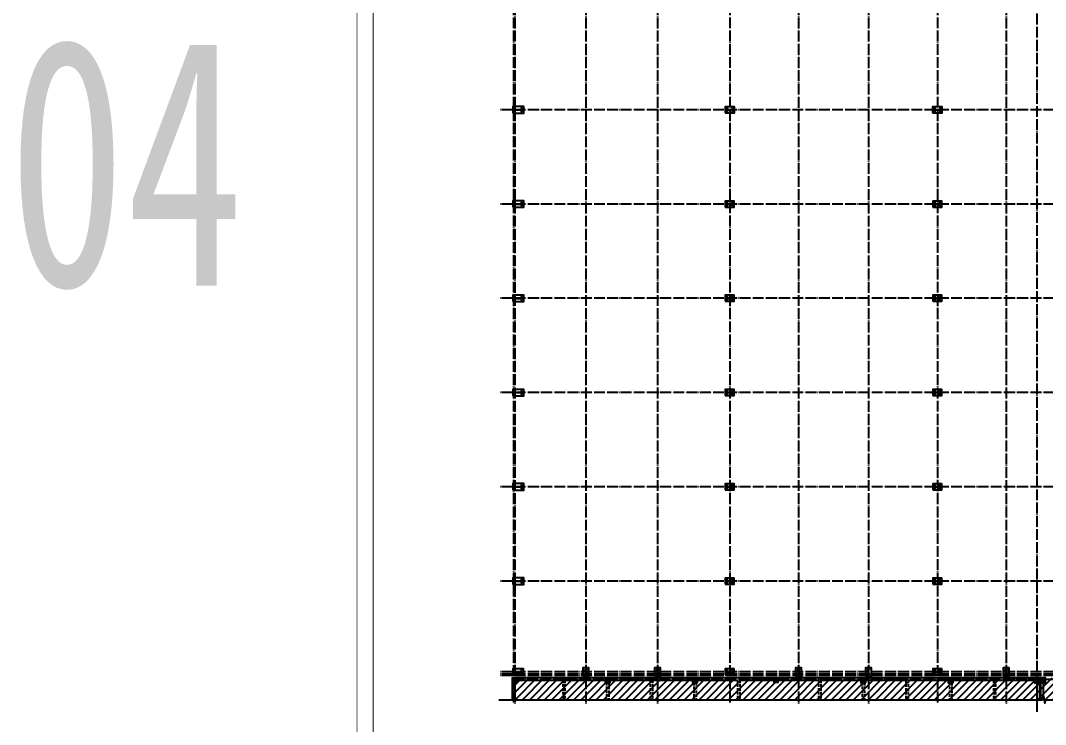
# Model space of a CAD drawing. Extents: x 447413 to 2975780, y -1432727 to 1301644.
# Drawn here: x 2222962 to 2316756, y 292945 to 357394 of the extents above; entities that cross this region are included whole.
import ezdxf

# ---------------------------------------------------------------- set-up
doc = ezdxf.new("R2010")
doc.units = 0
doc.header["$LTSCALE"] = 1000
doc.header["$MEASUREMENT"] = 0
doc.linetypes.add('DASH', pattern=[0.35, 0.25, -0.1])
doc.linetypes.add('DOTE', pattern=[2.42, 2, -0.2, 0.02, -0.2])
for name, color, linetype in [('3T_WOOD', 21, 'Continuous'), ('COLUMN', 9, 'Continuous'), ('DIM_SYMB', 3, 'Continuous'), ('DOTE', 1, 'Continuous'), ('PUB_HATCH', 8, 'Continuous'), ('图框', 253, 'Continuous'), ('图纸编号', 6, 'Continuous'), ('柱子', 3, 'Continuous'), ('短柱', 106, 'Continuous')]:
    doc.layers.add(name, color=color, linetype=linetype)
doc.layers.add('WALL', color=140, linetype='Continuous', lineweight=25)
doc.styles.add('宋体', font='', dxfattribs={"height": 35})
doc.styles.get('宋体').set_extended_font_data('SimSun')

# ---------------------------------------------------------------- blocks, each defined once
blk = doc.blocks.new('A$C6B0021A6')
at = {"layer": '图框', "color": 2, "const_width": 40, "elevation": -84000}
blk.add_lwpolyline([(20, 84120), (118920, 84120), (118920, 20), (20, 20)], close=True, dxfattribs=at)
at = {"layer": '图框', "color": 153, "const_width": 58, "elevation": -84000}
blk.add_lwpolyline([(111420, 1020), (2520, 1020), (2520, 83120), (111420, 83120)], close=True, dxfattribs=at)
blk = doc.blocks.new('_FZH')
blk.add_lwpolyline([(-0.5, -0.5), (0.5, -0.5), (0.5, 0.5), (-0.5, 0.5)], close=True)
at = {"layer": 'PUB_HATCH'}
blk.add_solid([(-0.5, -0.5), (0.5, -0.5), (-0.5, 0.5), (0.5, 0.5)], dxfattribs=at)

msp = doc.modelspace()

# ---------------------------------------------------------------- hatches: boundary and pattern name
at = {"layer": 'PUB_HATCH'}
h = msp.add_hatch(dxfattribs=at)
h.set_pattern_fill('ANSI31', color=256, scale=300, style=0)
h.set_pattern_definition([(45, (2031895.8, 363992.3), (-336.7596, 336.7596), [])])
h.paths.add_polyline_path([(2363985.8, 297209.4), (2267966.1, 297209.4), (2267966.1, 295241.1), (2363985.8, 295241.1)])

# ---------------------------------------------------------------- linework, layer by layer
at = {"layer": '3T_WOOD', "linetype": 'DASH'}
for p, q in [((2272586.1, 296979.4, 126000), (2272586.1, 295214.4, 126000)), ((2272786.1, 296979.4, 126000), (2272786.1, 295214.4, 126000)), ((2276586.1, 296769.4, 126000), (2276586.1, 295214.4, 126000)), ((2276786.1, 296769.4, 126000), (2276786.1, 295214.4, 126000)), ((2280586.1, 296979.4, 126000), (2280586.1, 295214.4, 126000)), ((2280786.1, 296979.4, 126000), (2280786.1, 295214.4, 126000)), ((2284586.1, 296769.4, 126000), (2284586.1, 295214.4, 126000)), ((2284786.1, 296769.4, 126000), (2284786.1, 295214.4, 126000)), ((2288586.1, 296979.4, 126000), (2288586.1, 295214.4, 126000)), ((2288786.1, 296979.4, 126000), (2288786.1, 295214.4, 126000)), ((2295986.1, 296979.4, 126000), (2295986.1, 295214.4, 126000)), ((2296186.1, 296979.4, 126000), (2296186.1, 295214.4, 126000)), ((2299986.1, 296769.4, 126000), (2299986.1, 295214.4, 126000)), ((2300186.1, 296769.4, 126000), (2300186.1, 295214.4, 126000)), ((2303986.1, 296979.4, 126000), (2303986.1, 295214.4, 126000)), ((2304186.1, 296979.4, 126000), (2304186.1, 295214.4, 126000)), ((2307986.1, 296769.4, 126000), (2307986.1, 295214.4, 126000)), ((2308186.1, 296769.4, 126000), (2308186.1, 295214.4, 126000)), ((2311986.1, 296979.4, 126000), (2311986.1, 295214.4, 126000)), ((2312186.1, 296979.4, 126000), (2312186.1, 295214.4, 126000)), ((2272786.1, 295214.4, 126000), (2272586.1, 295214.4, 126000)), ((2276786.1, 295214.4, 126000), (2276586.1, 295214.4, 126000)), ((2280786.1, 295214.4, 126000), (2280586.1, 295214.4, 126000)), ((2284786.1, 295214.4, 126000), (2284586.1, 295214.4, 126000)), ((2288786.1, 295214.4, 126000), (2288586.1, 295214.4, 126000)), ((2296186.1, 295214.4, 126000), (2295986.1, 295214.4, 126000)), ((2300186.1, 295214.4, 126000), (2299986.1, 295214.4, 126000)), ((2304186.1, 295214.4, 126000), (2303986.1, 295214.4, 126000)), ((2308186.1, 295214.4, 126000), (2307986.1, 295214.4, 126000)), ((2312186.1, 295214.4, 126000), (2311986.1, 295214.4, 126000))]:
    msp.add_line(p, q, dxfattribs=at)
at = {"layer": 'DIM_SYMB', "elevation": 126000}
msp.add_lwpolyline([(2266739.9, 295214.4), (2316459.1, 295214.4), (2316573.7, 295529.4), (2316684.8, 294899.4), (2316796.6, 295214.4), (2366515.7, 295214.4)], dxfattribs=at)
at = {"layer": 'DOTE', "color": 8, "linetype": 'DOTE', "ltscale": 0.5}
for p, q in [((2268086.1, 415760.2, 126000), (2268086.1, 294772.8, 126000)), ((2287865.8, 415760.2, 126000), (2287865.8, 294772.8, 126000)), ((2306865.8, 415760.2, 126000), (2306865.8, 294772.8, 126000)), ((2367195, 340589.4, 126000), (2266776.3, 340589.4, 126000)), ((2367195, 331959.4, 126000), (2266776.3, 331959.4, 126000)), ((2367195, 323329.4, 126000), (2266776.3, 323329.4, 126000)), ((2367195, 314699.4, 126000), (2266776.3, 314699.4, 126000)), ((2367195, 306069.4, 126000), (2266776.3, 306069.4, 126000)), ((2367195, 297759.4, 126000), (2266776.3, 297759.4, 126000)), ((2367195, 297439.4, 126000), (2266776.3, 297439.4, 126000)), ((2268086.1, 297089.5, 126000), (2268086.1, 295241.1, 126000))]:
    msp.add_line(p, q, dxfattribs=at)
at = {"layer": 'DOTE', "linetype": 'DOTE', "ltscale": 0.5}
for p, q in [((2315985.9, 294111.9, 126000), (2315985.9, 416150.5, 126000)), ((2367195, 349219, 126000), (2266776.3, 349219, 126000)), ((2367195, 297559.4, 126000), (2266776.3, 297559.4, 126000))]:
    msp.add_line(p, q, dxfattribs=at)
at = {"layer": 'DOTE', "linetype": 'DOTE', "ltscale": 0.5, "elevation": 126000}
msp.add_lwpolyline([(2268206.1, 415752.7), (2268206.1, 294766.8)], dxfattribs=at)
at = {"layer": 'DOTE', "color": 8, "linetype": 'DOTE', "ltscale": 0.5, "elevation": 126000}
for points in [[(2274706.1, 415752.7), (2274706.1, 294766.8)], [(2281266.1, 415752.7), (2281266.1, 294766.8)], [(2294166.1, 415752.7), (2294166.1, 294766.8)], [(2300566.1, 415752.7), (2300566.1, 294766.8)], [(2313166.1, 415752.7), (2313166.1, 294766.8)], [(2268086.1, 297099.5), (2366515.7, 297099.5)]]:
    msp.add_lwpolyline(points, dxfattribs=at)
at = {"layer": 'WALL'}
for p, q in [((2267966.1, 296769.4, 126000), (2267966.1, 295214.4, 126000)), ((2268206.1, 296769.4, 126000), (2268206.1, 295214.4, 126000)), ((2272686.1, 297219.4, 126000), (2268416.1, 297219.4, 126000)), ((2272586.1, 296979.4, 126000), (2268416.1, 296979.4, 126000)), ((2276461.1, 297219.4, 126000), (2272686.1, 297219.4, 126000)), ((2276461.1, 296979.4, 126000), (2272786.1, 296979.4, 126000)), ((2280686.1, 297219.4, 126000), (2276911.1, 297219.4, 126000)), ((2280586.1, 296979.4, 126000), (2276911.1, 296979.4, 126000)), ((2284461.1, 297219.4, 126000), (2280686.1, 297219.4, 126000)), ((2284461.1, 296979.4, 126000), (2280786.1, 296979.4, 126000)), ((2288686.1, 297219.4, 126000), (2284911.1, 297219.4, 126000)), ((2288586.1, 296979.4, 126000), (2284911.1, 296979.4, 126000)), ((2291886, 297219.4, 126000), (2288686.1, 297219.4, 126000)), ((2291886, 296979.4, 126000), (2288786.1, 296979.4, 126000)), ((2296086.1, 297219.4, 126000), (2292286, 297219.4, 126000)), ((2295986.1, 296979.4, 126000), (2292286, 296979.4, 126000)), ((2299861.1, 297219.4, 126000), (2296086.1, 297219.4, 126000)), ((2299861.1, 296979.4, 126000), (2296186.1, 296979.4, 126000)), ((2304086.1, 297219.4, 126000), (2300311.1, 297219.4, 126000)), ((2303986.1, 296979.4, 126000), (2300311.1, 296979.4, 126000)), ((2307861.1, 297219.4, 126000), (2304086.1, 297219.4, 126000)), ((2307861.1, 296979.4, 126000), (2304186.1, 296979.4, 126000)), ((2312086.1, 297219.4, 126000), (2308311.1, 297219.4, 126000)), ((2311986.1, 296979.4, 126000), (2308311.1, 296979.4, 126000)), ((2315756.1, 297219.4, 126000), (2312086.1, 297219.4, 126000)), ((2315756.1, 296979.4, 126000), (2312186.1, 296979.4, 126000)), ((2315966.1, 296769.4, 126000), (2315966.1, 295214.4, 126000)), ((2316306.1, 297219.4, 126000), (2316206.1, 297219.4, 126000)), ((2316306.1, 296979.4, 126000), (2316206.1, 296979.4, 126000)), ((2316206.1, 296769.4, 126000), (2316206.1, 295214.4, 126000)), ((2316306.1, 296769.4, 126000), (2316306.1, 295214.4, 126000)), ((2316546.1, 296769.4, 126000), (2316546.1, 295214.4, 126000)), ((2268206.1, 295214.4, 126000), (2267966.1, 295214.4, 126000)), ((2316206.1, 295214.4, 126000), (2315966.1, 295214.4, 126000)), ((2316546.1, 295214.4, 126000), (2316306.1, 295214.4, 126000))]:
    msp.add_line(p, q, dxfattribs=at)
at = {"layer": '柱子', "color": 6, "ltscale": 100, "elevation": 126000}
for points in [[(2268792.1, 349223), (2268220.1, 349223), (2268220.1, 349394), (2268206.1, 349394), (2268206.1, 349044), (2268220.1, 349044), (2268220.1, 349215), (2268792.1, 349215), (2268792.1, 349044), (2268806.1, 349044), (2268806.1, 349394), (2268792.1, 349394)], [(2288101.8, 349223), (2287629.8, 349223), (2287629.8, 349394), (2287615.8, 349394), (2287615.8, 349044), (2287629.8, 349044), (2287629.8, 349215), (2288101.8, 349215), (2288101.8, 349044), (2288115.8, 349044), (2288115.8, 349394), (2288101.8, 349394)], [(2307101.8, 349223), (2306629.8, 349223), (2306629.8, 349394), (2306615.8, 349394), (2306615.8, 349044), (2306629.8, 349044), (2306629.8, 349215), (2307101.8, 349215), (2307101.8, 349044), (2307115.8, 349044), (2307115.8, 349394), (2307101.8, 349394)], [(2268792.1, 340593.4), (2268220.1, 340593.4), (2268220.1, 340764.4), (2268206.1, 340764.4), (2268206.1, 340414.4), (2268220.1, 340414.4), (2268220.1, 340585.4), (2268792.1, 340585.4), (2268792.1, 340414.4), (2268806.1, 340414.4), (2268806.1, 340764.4), (2268792.1, 340764.4)], [(2288076.8, 340593.4), (2287654.8, 340593.4), (2287654.8, 340764.4), (2287640.8, 340764.4), (2287640.8, 340414.4), (2287654.8, 340414.4), (2287654.8, 340585.4), (2288076.8, 340585.4), (2288076.8, 340414.4), (2288090.8, 340414.4), (2288090.8, 340764.4), (2288076.8, 340764.4)], [(2307076.8, 340593.4), (2306654.8, 340593.4), (2306654.8, 340764.4), (2306640.8, 340764.4), (2306640.8, 340414.4), (2306654.8, 340414.4), (2306654.8, 340585.4), (2307076.8, 340585.4), (2307076.8, 340414.4), (2307090.8, 340414.4), (2307090.8, 340764.4), (2307076.8, 340764.4)], [(2268792.1, 331963.4), (2268220.1, 331963.4), (2268220.1, 332134.4), (2268206.1, 332134.4), (2268206.1, 331784.4), (2268220.1, 331784.4), (2268220.1, 331955.4), (2268792.1, 331955.4), (2268792.1, 331784.4), (2268806.1, 331784.4), (2268806.1, 332134.4), (2268792.1, 332134.4)], [(2288076.8, 331963.4), (2287654.8, 331963.4), (2287654.8, 332134.4), (2287640.8, 332134.4), (2287640.8, 331784.4), (2287654.8, 331784.4), (2287654.8, 331955.4), (2288076.8, 331955.4), (2288076.8, 331784.4), (2288090.8, 331784.4), (2288090.8, 332134.4), (2288076.8, 332134.4)], [(2307076.8, 331963.4), (2306654.8, 331963.4), (2306654.8, 332134.4), (2306640.8, 332134.4), (2306640.8, 331784.4), (2306654.8, 331784.4), (2306654.8, 331955.4), (2307076.8, 331955.4), (2307076.8, 331784.4), (2307090.8, 331784.4), (2307090.8, 332134.4), (2307076.8, 332134.4)], [(2268792.1, 323333.4), (2268220.1, 323333.4), (2268220.1, 323504.4), (2268206.1, 323504.4), (2268206.1, 323154.4), (2268220.1, 323154.4), (2268220.1, 323325.4), (2268792.1, 323325.4), (2268792.1, 323154.4), (2268806.1, 323154.4), (2268806.1, 323504.4), (2268792.1, 323504.4)], [(2288076.8, 323333.4), (2287654.8, 323333.4), (2287654.8, 323504.4), (2287640.8, 323504.4), (2287640.8, 323154.4), (2287654.8, 323154.4), (2287654.8, 323325.4), (2288076.8, 323325.4), (2288076.8, 323154.4), (2288090.8, 323154.4), (2288090.8, 323504.4), (2288076.8, 323504.4)], [(2307076.8, 323333.4), (2306654.8, 323333.4), (2306654.8, 323504.4), (2306640.8, 323504.4), (2306640.8, 323154.4), (2306654.8, 323154.4), (2306654.8, 323325.4), (2307076.8, 323325.4), (2307076.8, 323154.4), (2307090.8, 323154.4), (2307090.8, 323504.4), (2307076.8, 323504.4)], [(2268792.1, 314703.4), (2268220.1, 314703.4), (2268220.1, 314874.4), (2268206.1, 314874.4), (2268206.1, 314524.4), (2268220.1, 314524.4), (2268220.1, 314695.4), (2268792.1, 314695.4), (2268792.1, 314524.4), (2268806.1, 314524.4), (2268806.1, 314874.4), (2268792.1, 314874.4)], [(2288076.8, 314703.4), (2287654.8, 314703.4), (2287654.8, 314874.4), (2287640.8, 314874.4), (2287640.8, 314524.4), (2287654.8, 314524.4), (2287654.8, 314695.4), (2288076.8, 314695.4), (2288076.8, 314524.4), (2288090.8, 314524.4), (2288090.8, 314874.4), (2288076.8, 314874.4)], [(2307076.8, 314703.4), (2306654.8, 314703.4), (2306654.8, 314874.4), (2306640.8, 314874.4), (2306640.8, 314524.4), (2306654.8, 314524.4), (2306654.8, 314695.4), (2307076.8, 314695.4), (2307076.8, 314524.4), (2307090.8, 314524.4), (2307090.8, 314874.4), (2307076.8, 314874.4)], [(2268792.1, 306073.4), (2268220.1, 306073.4), (2268220.1, 306244.4), (2268206.1, 306244.4), (2268206.1, 305894.4), (2268220.1, 305894.4), (2268220.1, 306065.4), (2268792.1, 306065.4), (2268792.1, 305894.4), (2268806.1, 305894.4), (2268806.1, 306244.4), (2268792.1, 306244.4)], [(2288076.8, 306073.4), (2287654.8, 306073.4), (2287654.8, 306244.4), (2287640.8, 306244.4), (2287640.8, 305894.4), (2287654.8, 305894.4), (2287654.8, 306065.4), (2288076.8, 306065.4), (2288076.8, 305894.4), (2288090.8, 305894.4), (2288090.8, 306244.4), (2288076.8, 306244.4)], [(2307076.8, 306073.4), (2306654.8, 306073.4), (2306654.8, 306244.4), (2306640.8, 306244.4), (2306640.8, 305894.4), (2306654.8, 305894.4), (2306654.8, 306065.4), (2307076.8, 306065.4), (2307076.8, 305894.4), (2307090.8, 305894.4), (2307090.8, 306244.4), (2307076.8, 306244.4)], [(2268792.1, 297763.4), (2268220.1, 297763.4), (2268220.1, 297909.4), (2268206.1, 297909.4), (2268206.1, 297609.4), (2268220.1, 297609.4), (2268220.1, 297755.4), (2268792.1, 297755.4), (2268792.1, 297609.4), (2268806.1, 297609.4), (2268806.1, 297909.4), (2268792.1, 297909.4)], [(2288076.8, 297763.4), (2287654.8, 297763.4), (2287654.8, 297934.4), (2287640.8, 297934.4), (2287640.8, 297584.4), (2287654.8, 297584.4), (2287654.8, 297755.4), (2288076.8, 297755.4), (2288076.8, 297584.4), (2288090.8, 297584.4), (2288090.8, 297934.4), (2288076.8, 297934.4)], [(2307076.8, 297763.4), (2306654.8, 297763.4), (2306654.8, 297934.4), (2306640.8, 297934.4), (2306640.8, 297584.4), (2306654.8, 297584.4), (2306654.8, 297755.4), (2307076.8, 297755.4), (2307076.8, 297584.4), (2307090.8, 297584.4), (2307090.8, 297934.4), (2307076.8, 297934.4)]]:
    msp.add_lwpolyline(points, close=True, dxfattribs=at)
for points in [[(2274806.1, 297938.4), (2274806.1, 297959.4), (2274606.1, 297959.4), (2274606.1, 297938.4), (2274686.6, 297938.4, -0.4142136), (2274699.6, 297925.4), (2274699.6, 297593.4, -0.4142136), (2274686.6, 297580.4), (2274606.1, 297580.4), (2274606.1, 297559.4), (2274806.1, 297559.4), (2274806.1, 297580.4), (2274725.6, 297580.4, -0.4142136), (2274712.6, 297593.4), (2274712.6, 297925.4, -0.4142136), (2274725.6, 297938.4)], [(2281366.1, 297938.4), (2281366.1, 297959.4), (2281166.1, 297959.4), (2281166.1, 297938.4), (2281246.6, 297938.4, -0.4142136), (2281259.6, 297925.4), (2281259.6, 297593.4, -0.4142136), (2281246.6, 297580.4), (2281166.1, 297580.4), (2281166.1, 297559.4), (2281366.1, 297559.4), (2281366.1, 297580.4), (2281285.6, 297580.4, -0.4142136), (2281272.6, 297593.4), (2281272.6, 297925.4, -0.4142136), (2281285.6, 297938.4)], [(2294266.1, 297938.4), (2294266.1, 297959.4), (2294066.1, 297959.4), (2294066.1, 297938.4), (2294146.6, 297938.4, -0.4142136), (2294159.6, 297925.4), (2294159.6, 297593.4, -0.4142136), (2294146.6, 297580.4), (2294066.1, 297580.4), (2294066.1, 297559.4), (2294266.1, 297559.4), (2294266.1, 297580.4), (2294185.6, 297580.4, -0.4142136), (2294172.6, 297593.4), (2294172.6, 297925.4, -0.4142136), (2294185.6, 297938.4)], [(2300666.1, 297938.4), (2300666.1, 297959.4), (2300466.1, 297959.4), (2300466.1, 297938.4), (2300546.6, 297938.4, -0.4142136), (2300559.6, 297925.4), (2300559.6, 297593.4, -0.4142136), (2300546.6, 297580.4), (2300466.1, 297580.4), (2300466.1, 297559.4), (2300666.1, 297559.4), (2300666.1, 297580.4), (2300585.6, 297580.4, -0.4142136), (2300572.6, 297593.4), (2300572.6, 297925.4, -0.4142136), (2300585.6, 297938.4)], [(2313266.1, 297938.4), (2313266.1, 297959.4), (2313066.1, 297959.4), (2313066.1, 297938.4), (2313146.6, 297938.4, -0.4142136), (2313159.6, 297925.4), (2313159.6, 297593.4, -0.4142136), (2313146.6, 297580.4), (2313066.1, 297580.4), (2313066.1, 297559.4), (2313266.1, 297559.4), (2313266.1, 297580.4), (2313185.6, 297580.4, -0.4142136), (2313172.6, 297593.4), (2313172.6, 297925.4, -0.4142136), (2313185.6, 297938.4)]]:
    msp.add_lwpolyline(points, format="xyb", close=True, dxfattribs=at)
at = {"layer": '短柱', "color": 4, "elevation": 126000}
for points in [[(2268006.1, 348924), (2269006.1, 348924), (2269006.1, 349514), (2268006.1, 349514)], [(2287430.8, 348944), (2288300.8, 348944), (2288300.8, 349494), (2287430.8, 349494)], [(2306430.8, 348944), (2307300.8, 348944), (2307300.8, 349494), (2306430.8, 349494)], [(2268006.1, 340294.4), (2269006.1, 340294.4), (2269006.1, 340884.4), (2268006.1, 340884.4)], [(2287455.8, 340314.4), (2288275.8, 340314.4), (2288275.8, 340864.4), (2287455.8, 340864.4)], [(2306455.8, 340314.4), (2307275.8, 340314.4), (2307275.8, 340864.4), (2306455.8, 340864.4)], [(2268006.1, 331664.4), (2269006.1, 331664.4), (2269006.1, 332254.4), (2268006.1, 332254.4)], [(2287455.8, 331684.4), (2288275.8, 331684.4), (2288275.8, 332234.4), (2287455.8, 332234.4)], [(2306455.8, 331684.4), (2307275.8, 331684.4), (2307275.8, 332234.4), (2306455.8, 332234.4)], [(2268006.1, 323034.4), (2269006.1, 323034.4), (2269006.1, 323624.4), (2268006.1, 323624.4)], [(2287455.8, 323054.4), (2288275.8, 323054.4), (2288275.8, 323604.4), (2287455.8, 323604.4)], [(2306455.8, 323054.4), (2307275.8, 323054.4), (2307275.8, 323604.4), (2306455.8, 323604.4)], [(2268006.1, 314404.4), (2269006.1, 314404.4), (2269006.1, 314994.4), (2268006.1, 314994.4)], [(2287455.8, 314424.4), (2288275.8, 314424.4), (2288275.8, 314974.4), (2287455.8, 314974.4)], [(2306455.8, 314424.4), (2307275.8, 314424.4), (2307275.8, 314974.4), (2306455.8, 314974.4)], [(2268006.1, 305774.4), (2269006.1, 305774.4), (2269006.1, 306364.4), (2268006.1, 306364.4)], [(2287455.8, 305794.4), (2288275.8, 305794.4), (2288275.8, 306344.4), (2287455.8, 306344.4)], [(2306455.8, 305794.4), (2307275.8, 305794.4), (2307275.8, 306344.4), (2306455.8, 306344.4)], [(2268016.1, 297479.4), (2268996.1, 297479.4), (2268996.1, 298039.4), (2268016.1, 298039.4)], [(2274431.1, 297374.4), (2274981.1, 297374.4), (2274981.1, 298144.4), (2274431.1, 298144.4)], [(2280991.1, 297374.4), (2281541.1, 297374.4), (2281541.1, 298144.4), (2280991.1, 298144.4)], [(2287455.8, 297484.4), (2288275.8, 297484.4), (2288275.8, 298034.4), (2287455.8, 298034.4)], [(2293891.1, 297374.4), (2294441.1, 297374.4), (2294441.1, 298144.4), (2293891.1, 298144.4)], [(2300291.1, 297374.4), (2300841.1, 297374.4), (2300841.1, 298144.4), (2300291.1, 298144.4)], [(2306455.8, 297484.4), (2307275.8, 297484.4), (2307275.8, 298034.4), (2306455.8, 298034.4)], [(2312891.1, 297374.4), (2313441.1, 297374.4), (2313441.1, 298144.4), (2312891.1, 298144.4)]]:
    msp.add_lwpolyline(points, close=True, dxfattribs=at)

# ---------------------------------------------------------------- block references
at = {"xscale": 1.5, "yscale": 1.5, "zscale": 1.5, "rotation": 270}
msp.add_blockref('A$C6B0021A6', (2253712, 428769.5, 126000), dxfattribs=at)
at = {"layer": 'COLUMN'}
for p, xscale, yscale, zscale, rotation in [((2268191.1, 296994.4, 126000), 450, 450, 450, 90), ((2276686.1, 296994.4, 126000), 450, 450, 450, 90), ((2284686.1, 296994.4, 126000), 450, 450, 450, 90), ((2292086, 297019.4, 126000), 400, 400, 400, 270), ((2300086.1, 296994.4, 126000), 450, 450, 450, 90), ((2308086.1, 296994.4, 126000), 450, 450, 450, 90), ((2315981.1, 296994.4, 126000), 450, 450, 450, 90), ((2316531.1, 296994.4, 126000), 450, 450, 450, 90)]:
    msp.add_blockref('_FZH', p, dxfattribs=dict(at, xscale=xscale, yscale=yscale, zscale=zscale, rotation=rotation))

# ---------------------------------------------------------------- texts
at = {"layer": '图纸编号', "color": 6, "style": '宋体', "width": 0.7}
msp.add_text('04', height=22683.54, dxfattribs=at).set_placement((2221817.1, 333107.5, 126000))

doc.saveas('drawing.dxf')
